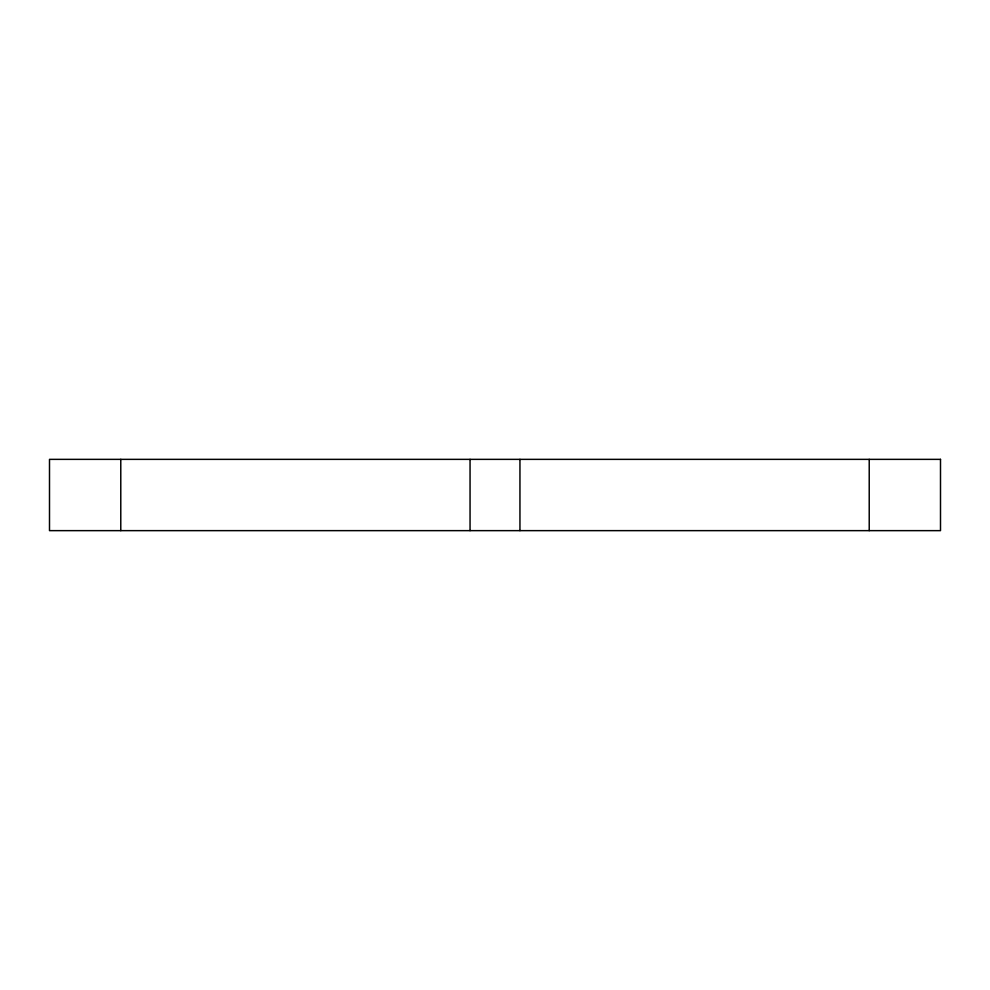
<?xml version="1.0" encoding="UTF-8"?>
<svg xmlns="http://www.w3.org/2000/svg" width="990" height="990" viewBox="0 0 990 990"><rect width="100%" height="100%" fill="white"/><g stroke="black" fill="none" stroke-linecap="round" stroke-linejoin="round"><path stroke-width="1.49" d="M869.22 459.36L869.22 530.64M519.948 459.36L519.948 530.64M470.052 459.36L470.052 530.64M120.78 459.36L120.78 530.64M940.5 459.36L49.5 459.36L49.5 530.64L940.5 530.64L940.5 459.36"/></g></svg>
